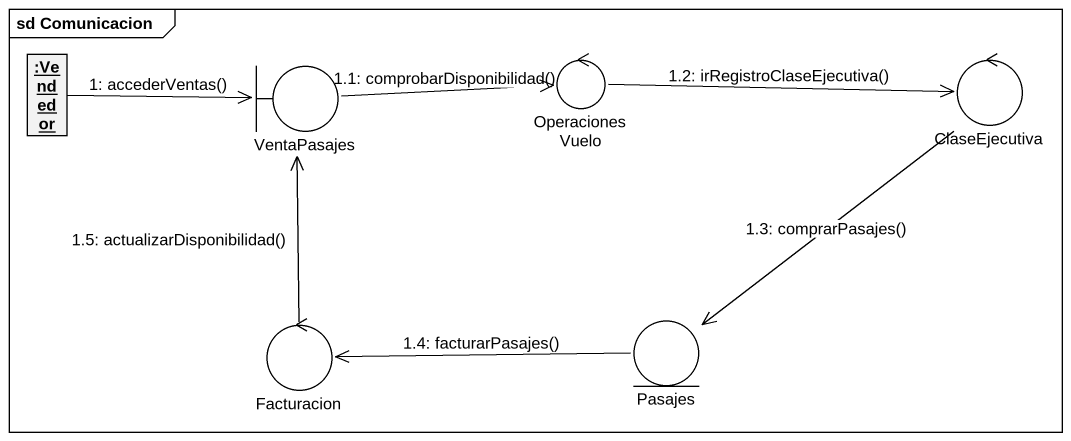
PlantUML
@startuml
mainframe sd Comunicacion
allowmixing
hide circle
hide empty members
object ":Vendedor" as Vendedor
boundary VentaPasajes
control OperacionesVuelo
control ClaseEjecutiva
control Facturacion
entity Pasajes
Vendedor -right-> VentaPasajes : 1: accederVentas()
VentaPasajes -right-> OperacionesVuelo : 1.1: comprobarDisponibilidad()
OperacionesVuelo -right-> ClaseEjecutiva : 1.2: irRegistroClaseEjecutiva()
ClaseEjecutiva --> Pasajes : 1.3: comprarPasajes()
Pasajes -left-> Facturacion : 1.4: facturarPasajes()
Facturacion -up-> VentaPasajes : 1.5: actualizarDisponibilidad()
@enduml
